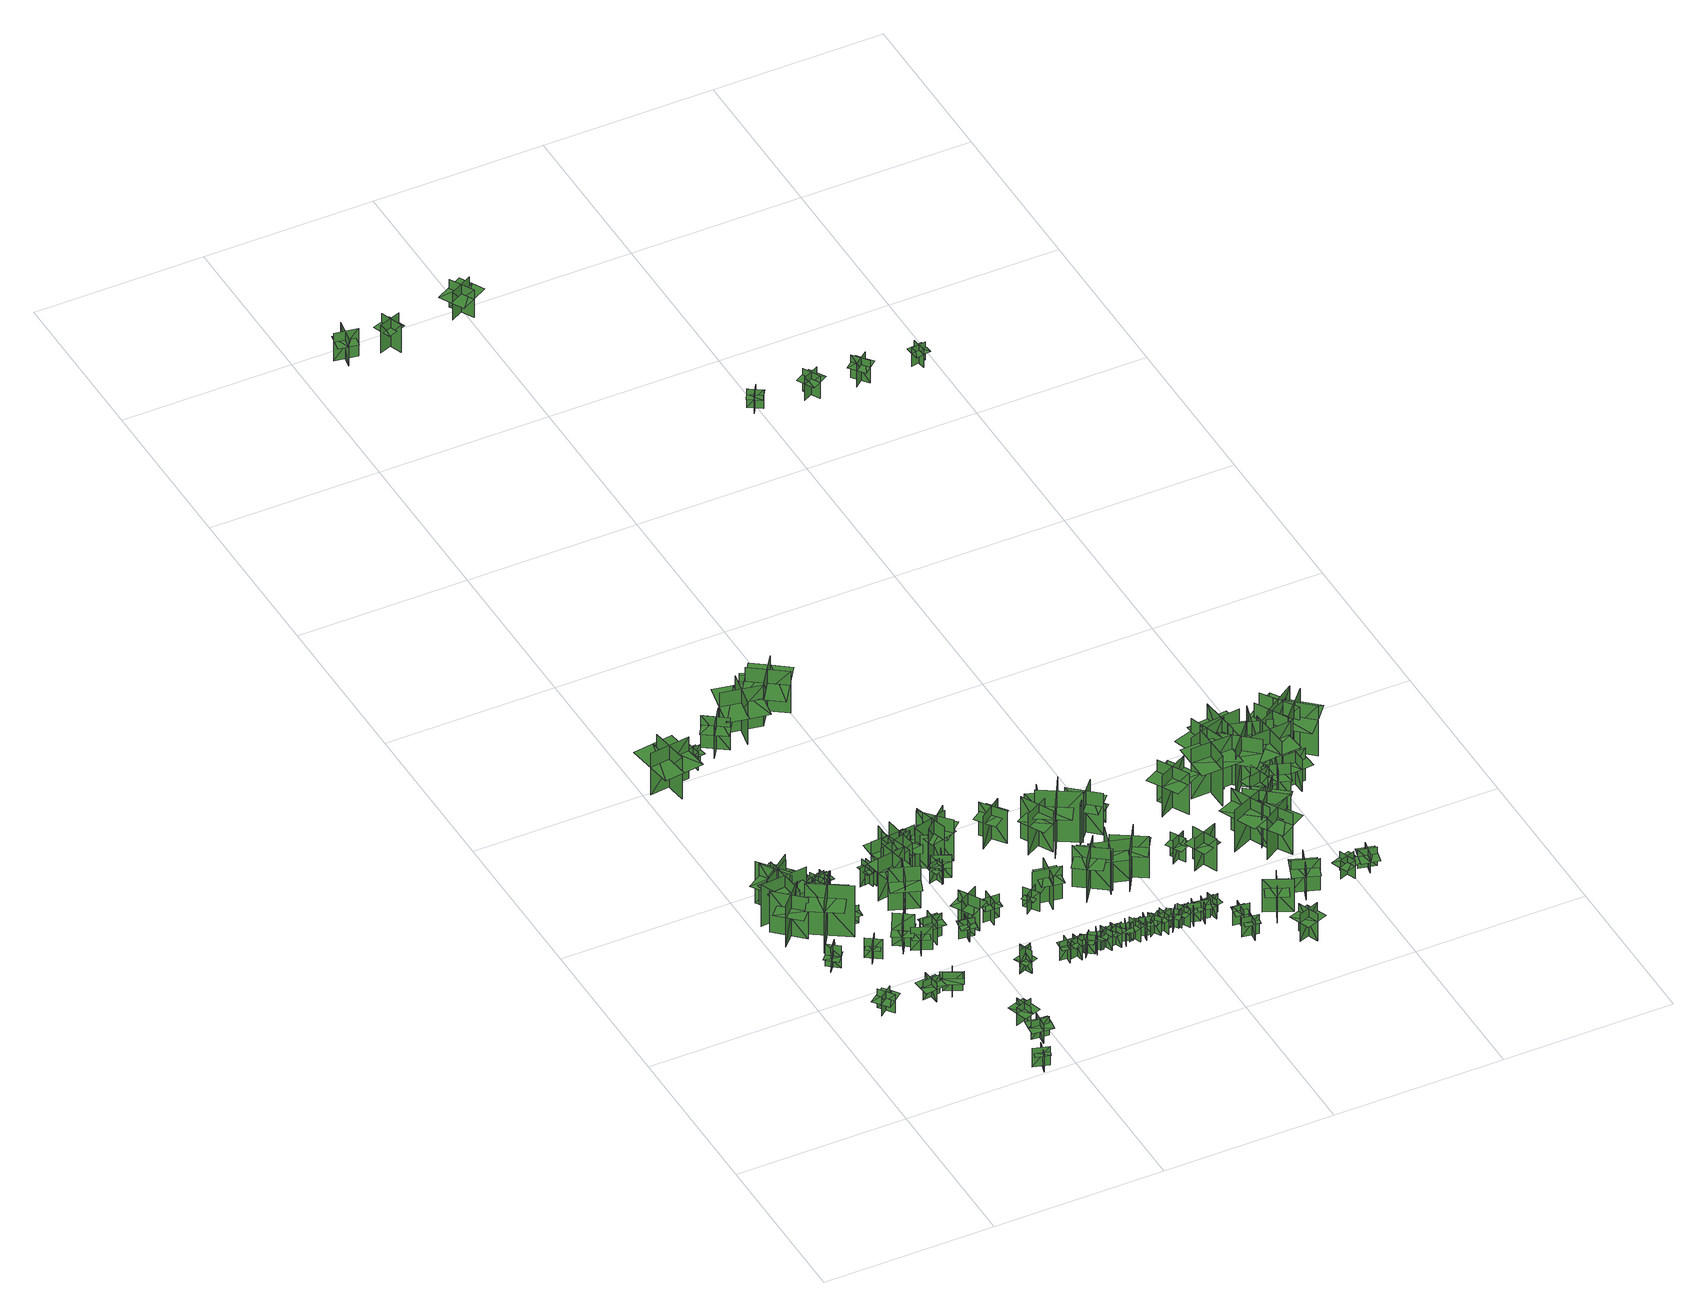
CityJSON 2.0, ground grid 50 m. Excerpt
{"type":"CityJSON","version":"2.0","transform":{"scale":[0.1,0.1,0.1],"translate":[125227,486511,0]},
"CityObjects":{
"tree1":{"type":"SolitaryVegetationObject","geometry":[{"type":"MultiSurface","lod":"1","boundaries":[[[0,1,2]],[[0,2,3]],[[4,5,6]],[[4,6,7]],[[8,9,10]],[[8,10,11]],[[8,11,12]],[[8,12,13]]]}]},
"tree2":{"type":"SolitaryVegetationObject","geometry":[{"type":"MultiSurface","lod":"1","boundaries":[[[14,15,16]],[[14,16,17]],[[18,19,20]],[[18,20,21]],[[22,23,19]],[[22,19,18]],[[24,25,15]],[[24,15,14]],[[14,15,26]],[[14,26,27]],[[14,28,29]],[[14,29,15]]]}]},
"tree3":{"type":"SolitaryVegetationObject","geometry":[{"type":"MultiSurface","lod":"1","boundaries":[[[30,31,32]],[[30,32,33]],[[34,35,36]],[[34,36,37]],[[38,39,40]],[[38,40,41]],[[38,41,42]],[[38,42,43]]]}]},
"tree4":{"type":"SolitaryVegetationObject","geometry":[{"type":"MultiSurface","lod":"1","boundaries":[[[44,45,46]],[[44,46,47]],[[48,49,50]],[[48,50,51]],[[52,53,54]],[[52,54,55]],[[52,55,56]],[[52,56,57]]]}]},
"tree5":{"type":"SolitaryVegetationObject","geometry":[{"type":"MultiSurface","lod":"1","boundaries":[[[58,59,60]],[[58,60,61]],[[62,63,64]],[[62,64,65]],[[66,67,68]],[[66,68,69]],[[66,69,70]],[[66,70,71]]]}]},
"tree6":{"type":"SolitaryVegetationObject","geometry":[{"type":"MultiSurface","lod":"1","boundaries":[[[72,73,74]],[[72,74,75]],[[76,77,78]],[[76,78,79]],[[80,81,82]],[[80,82,83]],[[80,84,85]],[[80,85,81]]]}]},
"tree7":{"type":"SolitaryVegetationObject","geometry":[{"type":"MultiSurface","lod":"1","boundaries":[[[86,87,88]],[[86,88,89]],[[90,91,92]],[[90,92,93]],[[94,95,96]],[[94,96,97]],[[94,98,99]],[[94,99,95]]]}]},
"tree8":{"type":"SolitaryVegetationObject","geometry":[{"type":"MultiSurface","lod":"1","boundaries":[[[100,101,102]],[[100,102,103]],[[104,105,106]],[[104,106,107]],[[108,109,110]],[[108,110,111]],[[108,111,112]],[[108,112,113]]]}]},
"tree9":{"type":"SolitaryVegetationObject","geometry":[{"type":"MultiSurface","lod":"1","boundaries":[[[114,115,116]],[[114,116,117]],[[118,119,120]],[[118,120,121]],[[122,123,124]],[[122,124,125]],[[122,125,126]],[[122,126,127]]]}]},
"tree10":{"type":"SolitaryVegetationObject","geometry":[{"type":"MultiSurface","lod":"1","boundaries":[[[128,129,130]],[[128,130,131]],[[132,133,134]],[[132,134,135]],[[136,137,138]],[[136,138,139]],[[136,140,141]],[[136,141,137]]]}]},
"tree11":{"type":"SolitaryVegetationObject","geometry":[{"type":"MultiSurface","lod":"1","boundaries":[[[142,143,144]],[[142,144,145]],[[146,147,148]],[[146,148,149]],[[150,151,152]],[[150,152,153]],[[150,154,155]],[[150,155,151]]]}]},
"tree12":{"type":"SolitaryVegetationObject","geometry":[{"type":"MultiSurface","lod":"1","boundaries":[[[156,157,158]],[[156,158,159]],[[160,161,162]],[[160,162,163]],[[164,165,166]],[[164,166,167]],[[164,167,168]],[[164,168,169]]]}]},
"tree13":{"type":"SolitaryVegetationObject","geometry":[{"type":"MultiSurface","lod":"1","boundaries":[[[170,171,172]],[[170,172,173]],[[174,175,176]],[[174,176,177]],[[178,179,180]],[[178,180,181]],[[178,181,182]],[[178,182,183]]]}]},
"tree14":{"type":"SolitaryVegetationObject","geometry":[{"type":"MultiSurface","lod":"1","boundaries":[[[184,185,186]],[[184,186,187]],[[188,189,190]],[[188,190,191]],[[192,193,194]],[[192,194,195]],[[192,196,197]],[[192,197,193]]]}]},
"tree15":{"type":"SolitaryVegetationObject","geometry":[{"type":"MultiSurface","lod":"1","boundaries":[[[198,199,200]],[[198,200,201]],[[202,203,204]],[[202,204,205]],[[206,207,208]],[[206,208,209]],[[206,210,211]],[[206,211,207]]]}]},
"tree16":{"type":"SolitaryVegetationObject","geometry":[{"type":"MultiSurface","lod":"1","boundaries":[[[212,213,214]],[[212,214,215]],[[216,217,218]],[[216,218,219]],[[220,221,217]],[[220,217,216]],[[222,223,213]],[[222,213,212]],[[212,213,224]],[[212,224,225]],[[212,226,227]],[[212,227,213]]]}]},
"tree17":{"type":"SolitaryVegetationObject","geometry":[{"type":"MultiSurface","lod":"1","boundaries":[[[228,229,230]],[[228,230,231]],[[232,233,234]],[[232,234,235]],[[236,237,238]],[[236,238,239]],[[236,239,240]],[[236,240,241]]]}]},
"tree18":{"type":"SolitaryVegetationObject","geometry":[{"type":"MultiSurface","lod":"1","boundaries":[[[242,243,244]],[[242,244,245]],[[246,247,248]],[[246,248,249]],[[250,251,252]],[[250,252,253]],[[250,254,255]],[[250,255,251]]]}]},
"tree19":{"type":"SolitaryVegetationObject","geometry":[{"type":"MultiSurface","lod":"1","boundaries":[[[256,257,258]],[[256,258,259]],[[260,261,262]],[[260,262,263]],[[264,265,266]],[[264,266,267]],[[264,267,268]],[[264,268,269]]]}]},
"tree20":{"type":"SolitaryVegetationObject","geometry":[{"type":"MultiSurface","lod":"1","boundaries":[[[270,271,272]],[[270,272,273]],[[274,275,276]],[[274,276,277]],[[278,279,280]],[[278,280,281]],[[278,281,282]],[[278,282,283]]]}]},
"tree21":{"type":"SolitaryVegetationObject","geometry":[{"type":"MultiSurface","lod":"1","boundaries":[[[284,285,286]],[[284,286,287]],[[288,289,290]],[[288,290,291]],[[292,293,294]],[[292,294,295]],[[292,295,296]],[[292,296,297]]]}]},
"tree22":{"type":"SolitaryVegetationObject","geometry":[{"type":"MultiSurface","lod":"1","boundaries":[[[298,299,300]],[[298,300,301]],[[302,303,304]],[[302,304,305]],[[306,307,308]],[[306,308,309]],[[306,309,310]],[[306,310,311]]]}]},
"tree23":{"type":"SolitaryVegetationObject","geometry":[{"type":"MultiSurface","lod":"1","boundaries":[[[312,313,314]],[[312,314,315]],[[316,317,318]],[[316,318,319]],[[320,321,322]],[[320,322,323]],[[320,324,325]],[[320,325,321]]]}]},
"tree24":{"type":"SolitaryVegetationObject","geometry":[{"type":"MultiSurface","lod":"1","boundaries":[[[326,327,328]],[[326,328,329]],[[330,331,332]],[[330,332,333]],[[334,335,336]],[[334,336,337]],[[334,338,339]],[[334,339,335]]]}]},
"tree25":{"type":"SolitaryVegetationObject","geometry":[{"type":"MultiSurface","lod":"1","boundaries":[[[340,341,342]],[[340,342,343]],[[344,345,346]],[[344,346,347]],[[348,349,350]],[[348,350,351]],[[348,352,353]],[[348,353,349]]]}]},
"tree26":{"type":"SolitaryVegetationObject","geometry":[{"type":"MultiSurface","lod":"1","boundaries":[[[354,355,356]],[[354,356,357]],[[358,359,360]],[[358,360,361]],[[362,363,364]],[[362,364,365]],[[362,365,366]],[[362,366,367]]]}]},
"tree27":{"type":"SolitaryVegetationObject","geometry":[{"type":"MultiSurface","lod":"1","boundaries":[[[368,369,370]],[[368,370,371]],[[372,373,374]],[[372,374,375]],[[376,377,378]],[[376,378,379]],[[376,380,381]],[[376,381,377]]]}]},
"tree28":{"type":"SolitaryVegetationObject","geometry":[{"type":"MultiSurface","lod":"1","boundaries":[[[382,383,384]],[[382,384,385]],[[386,387,388]],[[386,388,389]],[[390,391,392]],[[390,392,393]],[[390,393,394]],[[390,394,395]]]}]},
"tree29":{"type":"SolitaryVegetationObject","geometry":[{"type":"MultiSurface","lod":"1","boundaries":[[[396,397,398]],[[396,398,399]],[[400,401,402]],[[400,402,403]],[[404,405,406]],[[404,406,407]],[[404,407,408]],[[404,408,409]]]}]},
"tree30":{"type":"SolitaryVegetationObject","geometry":[{"type":"MultiSurface","lod":"1","boundaries":[[[410,411,412]],[[410,412,413]],[[414,415,416]],[[414,416,417]],[[418,419,415]],[[418,415,414]],[[420,421,411]],[[420,411,410]],[[410,411,422]],[[410,422,423]],[[410,424,425]],[[410,425,411]]]}]},
"tree31":{"type":"SolitaryVegetationObject","geometry":[{"type":"MultiSurface","lod":"1","boundaries":[[[426,427,428]],[[426,428,429]],[[430,431,432]],[[430,432,433]],[[434,435,436]],[[434,436,437]],[[434,437,438]],[[434,438,439]]]}]},
"tree32":{"type":"SolitaryVegetationObject","geometry":[{"type":"MultiSurface","lod":"1","boundaries":[[[440,441,442]],[[440,442,443]],[[444,445,446]],[[444,446,447]],[[448,449,450]],[[448,450,451]],[[448,451,452]],[[448,452,453]]]}]},
"tree33":{"type":"SolitaryVegetationObject","geometry":[{"type":"MultiSurface","lod":"1","boundaries":[[[454,455,456]],[[454,456,457]],[[458,459,460]],[[458,460,461]],[[462,463,464]],[[462,464,465]],[[462,466,467]],[[462,467,463]]]}]},
"tree34":{"type":"SolitaryVegetationObject","geometry":[{"type":"MultiSurface","lod":"1","boundaries":[[[468,469,470]],[[468,470,471]],[[472,473,474]],[[472,474,475]],[[476,477,478]],[[476,478,479]],[[476,479,480]],[[476,480,481]]]}]},
"tree35":{"type":"SolitaryVegetationObject","geometry":[{"type":"MultiSurface","lod":"1","boundaries":[[[482,483,484]],[[482,484,485]],[[486,487,488]],[[486,488,489]],[[490,491,492]],[[490,492,493]],[[490,493,494]],[[490,494,495]]]}]},
"tree36":{"type":"SolitaryVegetationObject","geometry":[{"type":"MultiSurface","lod":"1","boundaries":[[[496,497,498]],[[496,498,499]],[[500,501,502]],[[500,502,503]],[[504,505,506]],[[504,506,507]],[[504,508,509]],[[504,509,505]]]}]},
"tree37":{"type":"SolitaryVegetationObject","geometry":[{"type":"MultiSurface","lod":"1","boundaries":[[[510,511,512]],[[510,512,513]],[[514,515,516]],[[514,516,517]],[[518,519,520]],[[518,520,521]],[[518,522,523]],[[518,523,519]]]}]},
"tree38":{"type":"SolitaryVegetationObject","geometry":[{"type":"MultiSurface","lod":"1","boundaries":[[[524,525,526]],[[524,526,527]],[[528,529,530]],[[528,530,531]],[[532,533,534]],[[532,534,535]],[[532,535,536]],[[532,536,537]]]}]},
"tree39":{"type":"SolitaryVegetationObject","geometry":[{"type":"MultiSurface","lod":"1","boundaries":[[[538,539,540]],[[538,540,541]],[[542,543,544]],[[542,544,545]],[[546,547,548]],[[546,548,549]],[[546,549,550]],[[546,550,551]]]}]},
"tree40":{"type":"SolitaryVegetationObject","geometry":[{"type":"MultiSurface","lod":"1","boundaries":[[[552,553,554]],[[552,554,555]],[[556,557,558]],[[556,558,559]],[[560,561,562]],[[560,562,563]],[[560,563,564]],[[560,564,565]]]}]},
"tree41":{"type":"SolitaryVegetationObject","geometry":[{"type":"MultiSurface","lod":"1","boundaries":[[[566,567,568]],[[566,568,569]],[[570,571,572]],[[570,572,573]],[[574,575,576]],[[574,576,577]],[[574,577,578]],[[574,578,579]]]}]},
"tree42":{"type":"SolitaryVegetationObject","geometry":[{"type":"MultiSurface","lod":"1","boundaries":[[[580,581,582]],[[580,582,583]],[[584,585,586]],[[584,586,587]],[[588,589,590]],[[588,590,591]],[[588,591,592]],[[588,592,593]]]}]},
"tree43":{"type":"SolitaryVegetationObject","geometry":[{"type":"MultiSurface","lod":"1","boundaries":[[[594,595,596]],[[594,596,597]],[[598,599,600]],[[598,600,601]],[[602,603,604]],[[602,604,605]],[[602,605,606]],[[602,606,607]]]}]},
"tree44":{"type":"SolitaryVegetationObject","geometry":[{"type":"MultiSurface","lod":"1","boundaries":[[[608,609,610]],[[608,610,611]],[[612,613,614]],[[612,614,615]],[[616,617,618]],[[616,618,619]],[[616,619,620]],[[616,620,621]]]}]},
"tree45":{"type":"SolitaryVegetationObject","geometry":[{"type":"MultiSurface","lod":"1","boundaries":[[[622,623,624]],[[622,624,625]],[[626,627,628]],[[626,628,629]],[[630,631,632]],[[630,632,633]],[[630,633,634]],[[630,634,635]]]}]},
"tree46":{"type":"SolitaryVegetationObject","geometry":[{"type":"MultiSurface","lod":"1","boundaries":[[[636,637,638]],[[636,638,639]],[[640,641,642]],[[640,642,643]],[[644,645,646]],[[644,646,647]],[[644,647,648]],[[644,648,649]]]}]},
"tree47":{"type":"SolitaryVegetationObject","geometry":[{"type":"MultiSurface","lod":"1","boundaries":[[[650,651,652]],[[650,652,653]],[[654,655,656]],[[654,656,657]],[[658,659,660]],[[658,660,661]],[[658,661,662]],[[658,662,663]]]}]},
"tree48":{"type":"SolitaryVegetationObject","geometry":[{"type":"MultiSurface","lod":"1","boundaries":[[[664,665,666]],[[664,666,667]],[[668,669,670]],[[668,670,671]],[[672,673,674]],[[672,674,675]],[[672,675,676]],[[672,676,677]]]}]},
"tree49":{"type":"SolitaryVegetationObject","geometry":[{"type":"MultiSurface","lod":"1","boundaries":[[[678,679,680]],[[678,680,681]],[[682,683,684]],[[682,684,685]],[[686,687,688]],[[686,688,689]],[[686,690,691]],[[686,691,687]]]}]},
"tree50":{"type":"SolitaryVegetationObject","geometry":[{"type":"MultiSurface","lod":"1","boundaries":[[[692,693,694]],[[692,694,695]],[[696,697,698]],[[696,698,699]],[[700,701,702]],[[700,702,703]],[[700,703,704]],[[700,704,705]]]}]},
"tree51":{"type":"SolitaryVegetationObject","geometry":[{"type":"MultiSurface","lod":"1","boundaries":[[[706,707,708]],[[706,708,709]],[[710,711,712]],[[710,712,713]],[[714,715,716]],[[714,716,717]],[[714,717,718]],[[714,718,719]]]}]},
"tree52":{"type":"SolitaryVegetationObject","geometry":[{"type":"MultiSurface","lod":"1","boundaries":[[[720,721,722]],[[720,722,723]],[[724,725,726]],[[724,726,727]],[[728,729,730]],[[728,730,731]],[[728,731,732]],[[728,732,733]]]}]},
"tree53":{"type":"SolitaryVegetationObject","geometry":[{"type":"MultiSurface","lod":"1","boundaries":[[[734,735,736]],[[734,736,737]],[[738,739,740]],[[738,740,741]],[[742,743,744]],[[742,744,745]],[[742,745,746]],[[742,746,747]]]}]},
"tree54":{"type":"SolitaryVegetationObject","geometry":[{"type":"MultiSurface","lod":"1","boundaries":[[[748,749,750]],[[748,750,751]],[[752,753,754]],[[752,754,755]],[[756,757,758]],[[756,758,759]],[[756,759,760]],[[756,760,761]]]}]},
"tree55":{"type":"SolitaryVegetationObject","geometry":[{"type":"MultiSurface","lod":"1","boundaries":[[[762,763,764]],[[762,764,765]],[[766,767,768]],[[766,768,769]],[[770,771,772]],[[770,772,773]],[[770,774,775]],[[770,775,771]]]}]},
"tree56":{"type":"SolitaryVegetationObject","geometry":[{"type":"MultiSurface","lod":"1","boundaries":[[[776,777,778]],[[776,778,779]],[[780,781,782]],[[780,782,783]],[[784,785,786]],[[784,786,787]],[[784,787,788]],[[784,788,789]]]}]},
"tree57":{"type":"SolitaryVegetationObject","geometry":[{"type":"MultiSurface","lod":"1","boundaries":[[[790,791,792]],[[790,792,793]],[[794,795,796]],[[794,796,797]],[[798,799,800]],[[798,800,801]],[[798,802,803]],[[798,803,799]]]}]},
"tree58":{"type":"SolitaryVegetationObject","geometry":[{"type":"MultiSurface","lod":"1","boundaries":[[[804,805,806]],[[804,806,807]],[[808,809,810]],[[808,810,811]],[[812,813,814]],[[812,814,815]],[[812,815,816]],[[812,816,817]]]}]},
"tree59":{"type":"SolitaryVegetationObject","geometry":[{"type":"MultiSurface","lod":"1","boundaries":[[[818,819,820]],[[818,820,821]],[[822,823,824]],[[822,824,825]],[[826,827,828]],[[826,828,829]],[[826,829,830]],[[826,830,831]]]}]},
"tree60":{"type":"SolitaryVegetationObject","geometry":[{"type":"MultiSurface","lod":"1","boundaries":[[[832,833,834]],[[832,834,835]],[[836,837,838]],[[836,838,839]],[[840,841,842]],[[840,842,843]],[[840,843,844]],[[840,844,845]]]}]},
"tree61":{"type":"SolitaryVegetationObject","geometry":[{"type":"MultiSurface","lod":"1","boundaries":[[[846,847,848]],[[846,848,849]],[[850,851,852]],[[850,852,853]],[[854,855,856]],[[854,856,857]],[[854,858,859]],[[854,859,855]]]}]},
"tree62":{"type":"SolitaryVegetationObject","geometry":[{"type":"MultiSurface","lod":"1","boundaries":[[[860,861,862]],[[860,862,863]],[[864,865,866]],[[864,866,867]],[[868,869,870]],[[868,870,871]],[[868,871,872]],[[868,872,873]]]}]},
"tree63":{"type":"SolitaryVegetationObject","geometry":[{"type":"MultiSurface","lod":"1","boundaries":[[[874,875,876]],[[874,876,877]],[[878,879,880]],[[878,880,881]],[[882,883,884]],[[882,884,885]],[[882,885,886]],[[882,886,887]]]}]},
"tree64":{"type":"SolitaryVegetationObject","geometry":[{"type":"MultiSurface","lod":"1","boundaries":[[[888,889,890]],[[888,890,891]],[[892,893,894]],[[892,894,895]],[[896,897,898]],[[896,898,899]],[[896,899,900]],[[896,900,901]]]}]},
"tree65":{"type":"SolitaryVegetationObject","geometry":[{"type":"MultiSurface","lod":"1","boundaries":[[[902,903,904]],[[902,904,905]],[[906,907,908]],[[906,908,909]],[[910,911,912]],[[910,912,913]],[[910,914,915]],[[910,915,911]]]}]},
"tree66":{"type":"SolitaryVegetationObject","geometry":[{"type":"MultiSurface","lod":"1","boundaries":[[[916,917,918]],[[916,918,919]],[[920,921,922]],[[920,922,923]],[[924,925,926]],[[924,926,927]],[[924,928,929]],[[924,929,925]]]}]},
"tree67":{"type":"SolitaryVegetationObject","geometry":[{"type":"MultiSurface","lod":"1","boundaries":[[[930,931,932]],[[930,932,933]],[[934,935,936]],[[934,936,937]],[[938,939,940]],[[938,940,941]],[[938,941,942]],[[938,942,943]]]}]},
"tree68":{"type":"SolitaryVegetationObject","geometry":[{"type":"MultiSurface","lod":"1","boundaries":[[[944,945,946]],[[944,946,947]],[[948,949,950]],[[948,950,951]],[[952,953,954]],[[952,954,955]],[[952,955,956]],[[952,956,957]]]}]},
"tree69":{"type":"SolitaryVegetationObject","geometry":[{"type":"MultiSurface","lod":"1","boundaries":[[[958,959,960]],[[958,960,961]],[[962,963,964]],[[962,964,965]],[[966,967,968]],[[966,968,969]],[[966,969,970]],[[966,970,971]]]}]},
"tree70":{"type":"SolitaryVegetationObject","geometry":[{"type":"MultiSurface","lod":"1","boundaries":[[[972,973,974]],[[972,974,975]],[[976,977,978]],[[976,978,979]],[[980,981,982]],[[980,982,983]],[[980,983,984]],[[980,984,985]]]}]},
"tree71":{"type":"SolitaryVegetationObject","geometry":[{"type":"MultiSurface","lod":"1","boundaries":[[[986,987,988]],[[986,988,989]],[[990,991,992]],[[990,992,993]],[[994,995,996]],[[994,996,997]],[[994,997,998]],[[994,998,999]]]}]},
"tree72":{"type":"SolitaryVegetationObject","geometry":[{"type":"MultiSurface","lod":"1","boundaries":[[[1000,1001,1002]],[[1000,1002,1003]],[[1004,1005,1006]],[[1004,1006,1007]],[[1008,1009,1010]],[[1008,1010,1011]],[[1008,1012,1013]],[[1008,1013,1009]]]}]},
"tree73":{"type":"SolitaryVegetationObject","geometry":[{"type":"MultiSurface","lod":"1","boundaries":[[[1014,1015,1016]],[[1014,1016,1017]],[[1018,1019,1020]],[[1018,1020,1021]],[[1022,1023,1024]],[[1022,1024,1025]],[[1022,1026,1027]],[[1022,1027,1023]]]}]},
"tree74":{"type":"SolitaryVegetationObject","geometry":[{"type":"MultiSurface","lod":"1","boundaries":[[[1028,1029,1030]],[[1028,1030,1031]],[[1032,1033,1034]],[[1032,1034,1035]],[[1036,1037,1038]],[[1036,1038,1039]],[[1036,1040,1041]],[[1036,1041,1037]]]}]},
"tree75":{"type":"SolitaryVegetationObject","geometry":[{"type":"MultiSurface","lod":"1","boundaries":[[[1042,1043,1044]],[[1042,1044,1045]],[[1046,1047,1048]],[[1046,1048,1049]],[[1050,1051,1052]],[[1050,1052,1053]],[[1050,1053,1054]],[[1050,1054,1055]]]}]},
"tree76":{"type":"SolitaryVegetationObject","geometry":[{"type":"MultiSurface","lod":"1","boundaries":[[[1056,1057,1058]],[[1056,1058,1059]],[[1060,1061,1062]],[[1060,1062,1063]],[[1064,1065,1066]],[[1064,1066,1067]],[[1064,1067,1068]],[[1064,1068,1069]]]}]},
"tree77":{"type":"SolitaryVegetationObject","geometry":[{"type":"MultiSurface","lod":"1","boundaries":[[[1070,1071,1072]],[[1070,1072,1073]],[[1074,1075,1076]],[[1074,1076,1077]],[[1078,1079,1080]],[[1078,1080,1081]],[[1078,1082,1083]],[[1078,1083,1079]]]}]},
"tree78":{"type":"SolitaryVegetationObject","geometry":[{"type":"MultiSurface","lod":"1","boundaries":[[[1084,1085,1086]],[[1084,1086,1087]],[[1088,1089,1090]],[[1088,1090,1091]],[[1092,1093,1094]],[[1092,1094,1095]],[[1092,1095,1096]],[[1092,1096,1097]]]}]},
"tree79":{"type":"SolitaryVegetationObject","geometry":[{"type":"MultiSurface","lod":"1","boundaries":[[[1098,1099,1100]],[[1098,1100,1101]],[[1102,1103,1104]],[[1102,1104,1105]],[[1106,1107,1108]],[[1106,1108,1109]],[[1106,1109,1110]],[[1106,1110,1111]]]}]},
"tree80":{"type":"SolitaryVegetationObject","geometry":[{"type":"MultiSurface","lod":"1","boundaries":[[[1112,1113,1114]],[[1112,1114,1115]],[[1116,1117,1118]],[[1116,1118,1119]],[[1120,1121,1122]],[[1120,1122,1123]],[[1120,1124,1125]],[[1120,1125,1121]]]}]},
"tree81":{"type":"SolitaryVegetationObject","geometry":[{"type":"MultiSurface","lod":"1","boundaries":[[[1126,1127,1128]],[[1126,1128,1129]],[[1130,1131,1132]],[[1130,1132,1133]],[[1134,1135,1136]],[[1134,1136,1137]],[[1134,1137,1138]],[[1134,1138,1139]]]}]},
"tree82":{"type":"SolitaryVegetationObject","geometry":[{"type":"MultiSurface","lod":"1","boundaries":[[[1140,1141,1142]],[[1140,1142,1143]],[[1144,1145,1146]],[[1144,1146,1147]],[[1148,1149,1150]],[[1148,1150,1151]],[[1148,1151,1152]],[[1148,1152,1153]]]}]},
"tree83":{"type":"SolitaryVegetationObject","geometry":[{"type":"MultiSurface","lod":"1","boundaries":[[[1154,1155,1156]],[[1154,1156,1157]],[[1158,1159,1160]],[[1158,1160,1161]],[[1162,1163,1164]],[[1162,1164,1165]],[[1162,1165,1166]],[[1162,1166,1167]]]}]},
"tree84":{"type":"SolitaryVegetationObject","geometry":[{"type":"MultiSurface","lod":"1","boundaries":[[[1168,1169,1170]],[[1168,1170,1171]],[[1172,1173,1174]],[[1172,1174,1175]],[[1176,1177,1178]],[[1176,1178,1179]],[[1176,1179,1180]],[[1176,1180,1181]]]}]},
"tree85":{"type":"SolitaryVegetationObject","geometry":[{"type":"MultiSurface","lod":"1","boundaries":[[[1182,1183,1184]],[[1182,1184,1185]],[[1186,1187,1188]],[[1186,1188,1189]],[[1190,1191,1192]],[[1190,1192,1193]],[[1190,1193,1194]],[[1190,1194,1195]]]}]},
"tree86":{"type":"SolitaryVegetationObject","geometry":[{"type":"MultiSurface","lod":"1","boundaries":[[[1196,1197,1198]],[[1196,1198,1199]],[[1200,1201,1202]],[[1200,1202,1203]],[[1204,1205,1206]],[[1204,1206,1207]],[[1204,1207,1208]],[[1204,1208,1209]]]}]},
"tree87":{"type":"SolitaryVegetationObject","geometry":[{"type":"MultiSurface","lod":"1","boundaries":[[[1210,1211,1212]],[[1210,1212,1213]],[[1214,1215,1216]],[[1214,1216,1217]],[[1218,1219,1220]],[[1218,1220,1221]],[[1218,1221,1222]],[[1218,1222,1223]]]}]},
"tree88":{"type":"SolitaryVegetationObject","geometry":[{"type":"MultiSurface","lod":"1","boundaries":[[[1224,1225,1226]],[[1224,1226,1227]],[[1228,1229,1230]],[[1228,1230,1231]],[[1232,1233,1234]],[[1232,1234,1235]],[[1232,1235,1236]],[[1232,1236,1237]]]}]},
"tree89":{"type":"SolitaryVegetationObject","geometry":[{"type":"MultiSurface","lod":"1","boundaries":[[[1238,1239,1240]],[[1238,1240,1241]],[[1242,1243,1244]],[[1242,1244,1245]],[[1246,1247,1248]],[[1246,1248,1249]],[[1246,1249,1250]],[[1246,1250,1251]]]}]},
"tree90":{"type":"SolitaryVegetationObject","geometry":[{"type":"MultiSurface","lod":"1","boundaries":[[[1252,1253,1254]],[[1252,1254,1255]],[[1256,1257,1258]],[[1256,1258,1259]],[[1260,1261,1262]],[[1260,1262,1263]],[[1260,1264,1265]],[[1260,1265,1261]]]}]},
"tree91":{"type":"SolitaryVegetationObject","geometry":[{"type":"MultiSurface","lod":"1","boundaries":[[[1266,1267,1268]],[[1266,1268,1269]],[[1270,1271,1272]],[[1270,1272,1273]],[[1274,1275,1276]],[[1274,1276,1277]],[[1274,1277,1278]],[[1274,1278,1279]]]}]},
"tree92":{"type":"SolitaryVegetationObject","geometry":[{"type":"MultiSurface","lod":"1","boundaries":[[[1280,1281,1282]],[[1280,1282,1283]],[[1284,1285,1286]],[[1284,1286,1287]],[[1288,1289,1290]],[[1288,1290,1291]],[[1288,1291,1292]],[[1288,1292,1293]]]}]},
"tree93":{"type":"SolitaryVegetationObject","geometry":[{"type":"MultiSurface","lod":"1","boundaries":[[[1294,1295,1296]],[[1294,1296,1297]],[[1298,1299,1300]],[[1298,1300,1301]],[[1302,1303,1304]],[[1302,1304,1305]],[[1302,1305,1306]],[[1302,1306,1307]]]}]},
"tree94":{"type":"SolitaryVegetationObject","geometry":[{"type":"MultiSurface","lod":"1","boundaries":[[[1308,1309,1310]],[[1308,1310,1311]],[[1312,1313,1314]],[[1312,1314,1315]],[[1316,1317,1318]],[[1316,1318,1319]],[[1316,1320,1321]],[[1316,1321,1317]]]}]},
"tree95":{"type":"SolitaryVegetationObject","geometry":[{"type":"MultiSurface","lod":"1","boundaries":[[[1322,1323,1324]],[[1322,1324,1325]],[[1326,1327,1328]],[[1326,1328,1329]],[[1330,1331,1332]],[[1330,1332,1333]],[[1330,1333,1334]],[[1330,1334,1335]]]}]},
"tree96":{"type":"SolitaryVegetationObject","geometry":[{"type":"MultiSurface","lod":"1","boundaries":[[[1336,1337,1338]],[[1336,1338,1339]],[[1340,1341,1342]],[[1340,1342,1343]],[[1344,1345,1346]],[[1344,1346,1347]],[[1344,1347,1348]],[[1344,1348,1349]]]}]},
"tree97":{"type":"SolitaryVegetationObject","geometry":[{"type":"MultiSurface","lod":"1","boundaries":[[[1350,1351,1352]],[[1350,1352,1353]],[[1354,1355,1356]],[[1354,1356,1357]],[[1358,1359,1360]],[[1358,1360,1361]],[[1358,1362,1363]],[[1358,1363,1359]]]}]},
"tree98":{"type":"SolitaryVegetationObject","geometry":[{"type":"MultiSurface","lod":"1","boundaries":[[[1364,1365,1366]],[[1364,1366,1367]],[[1368,1369,1370]],[[1368,1370,1371]],[[1372,1373,1374]],[[1372,1374,1375]],[[1372,1375,1376]],[[1372,1376,1377]]]}]},
"tree99":{"type":"SolitaryVegetationObject","geometry":[{"type":"MultiSurface","lod":"1","boundaries":[[[1378,1379,1380]],[[1378,1380,1381]],[[1382,1383,1384]],[[1382,1384,1385]],[[1386,1387,1388]],[[1386,1388,1389]],[[1386,1389,1390]],[[1386,1390,1391]]]}]},
"tree100":{"type":"SolitaryVegetationObject","geometry":[{"type":"MultiSurface","lod":"1","boundaries":[[[1392,1393,1394]],[[1392,1394,1395]],[[1396,1397,1398]],[[1396,1398,1399]],[[1400,1401,1402]],[[1400,1402,1403]],[[1400,1403,1404]],[[1400,1404,1405]]]}]},
"tree101":{"type":"SolitaryVegetationObject","geometry":[{"type":"MultiSurface","lod":"1","boundaries":[[[1406,1407,1408]],[[1406,1408,1409]],[[1410,1411,1412]],[[1410,1412,1413]],[[1414,1415,1416]],[[1414,1416,1417]],[[1414,1417,1418]],[[1414,1418,1419]]]}]},
"tree102":{"type":"SolitaryVegetationObject","geometry":[{"type":"MultiSurface","lod":"1","boundaries":[[[1420,1421,1422]],[[1420,1422,1423]],[[1424,1425,1426]],[[1424,1426,1427]],[[1428,1429,1430]],[[1428,1430,1431]],[[1428,1431,1432]],[[1428,1432,1433]]]}]},
"tree103":{"type":"SolitaryVegetationObject","geometry":[{"type":"MultiSurface","lod":"1","boundaries":[[[1434,1435,1436]],[[1434,1436,1437]],[[1438,1439,1440]],[[1438,1440,1441]],[[1442,1443,1444]],[[1442,1444,1445]],[[1442,1445,1446]],[[1442,1446,1447]]]}]},
"tree104":{"type":"SolitaryVegetationObject","geometry":[{"type":"MultiSurface","lod":"1","boundaries":[[[1448,1449,1450]],[[1448,1450,1451]],[[1452,1453,1454]],[[1452,1454,1455]],[[1456,1457,1458]],[[1456,1458,1459]],[[1456,1459,1460]],[[1456,1460,1461]]]}]}
},
"vertices":[
[137,430,14],[137,430,76],[169,388,76],[169,388,14],[172,425,14],[172,425,76],[131,393,76],[131,393,14],[179,430,55],[162,451,55],[111,412,55],[128,391,55],[144,369,55],[195,409,55],
[120,602,65],[87,629,65],[73,612,65],[106,585,65],[91,599,65],[118,632,65],[116,633,103],[89,601,103],[89,601,26],[116,633,26],[121,604,26],[88,631,26],[87,629,103],[120,602,103],[133,619,65],[101,646,65],
[31,744,29],[103,820,29],[103,820,168],[31,744,168],[98,746,29],[98,746,168],[22,818,168],[22,818,29],[98,746,124],[128,778,124],[67,835,124],[37,804,124],[7,772,124],[69,715,124],
[155,868,23],[16,855,23],[16,855,163],[155,868,163],[82,928,23],[82,928,163],[95,789,163],[95,789,23],[143,867,126],[136,914,126],[28,899,126],[34,853,126],[41,806,126],[149,821,126],
[107,857,21],[54,941,21],[54,941,160],[107,857,160],[122,921,21],[38,868,21],[38,868,160],[122,921,160],[122,921,121],[95,963,121],[11,910,121],[38,868,121],[65,826,121],[149,879,121],
[134,947,15],[50,882,15],[50,882,156],[134,947,156],[51,957,15],[116,873,15],[116,873,156],[51,957,156],[127,941,119],[50,882,119],[76,849,119],[153,908,119],[102,975,119],[25,915,119],
[113,683,23],[183,792,23],[183,792,195],[113,683,195],[213,705,23],[103,775,23],[103,775,195],[213,705,195],[119,692,151],[183,792,151],[139,820,151],[75,720,151],[162,664,151],[226,764,151],
[196,618,23],[237,590,23],[237,590,89],[196,618,89],[203,584,23],[230,625,23],[230,625,89],[203,584,89],[206,588,64],[223,577,64],[242,606,64],[225,617,64],[208,628,64],[189,600,64],
[288,382,11],[288,382,73],[282,435,73],[282,435,11],[260,405,11],[260,405,73],[312,411,73],[312,411,11],[252,404,53],[255,378,53],[319,385,53],[316,411,53],[313,438,53],[250,431,53],
[148,942,16],[121,890,16],[121,890,94],[148,942,94],[104,928,16],[156,900,16],[156,900,94],[104,928,94],[146,938,74],[121,890,74],[142,879,74],[167,927,74],[125,948,74],[100,900,74],
[390,35,5],[435,21,5],[435,21,67],[390,35,67],[408,2,5],[422,48,5],[422,48,67],[408,2,67],[394,34,51],[435,21,51],[441,39,51],[400,52,51],[389,16,51],[430,4,51],
[246,744,29],[202,748,29],[202,748,90],[246,744,90],[227,766,29],[223,722,29],[223,722,90],[227,766,90],[227,766,73],[205,768,73],[201,724,73],[223,722,73],[245,720,73],[249,764,73],
[333,381,11],[333,381,73],[357,428,73],[357,428,11],[323,415,11],[323,415,73],[369,392,73],[369,392,11],[316,419,53],[304,395,53],[361,366,53],[373,390,53],[385,414,53],[328,443,53],
[204,889,17],[187,933,17],[187,933,79],[204,889,79],[219,923,17],[175,906,17],[175,906,79],[219,923,79],[203,893,63],[187,933,63],[170,926,63],[185,886,63],[220,900,63],[204,940,63],
[234,921,20],[192,899,20],[192,899,82],[234,921,82],[198,932,20],[220,890,20],[220,890,82],[198,932,82],[231,919,66],[192,899,66],[201,883,66],[239,903,66],[222,936,66],[184,916,66],
[291,584,80],[323,634,80],[297,651,80],[265,601,80],[281,624,80],[331,592,80],[333,595,134],[283,627,134],[283,627,25],[333,595,25],[293,583,25],[325,633,25],[323,634,134],[291,584,134],[316,568,80],[348,618,80],
[460,106,7],[460,106,69],[465,159,69],[465,159,7],[438,134,7],[438,134,69],[489,130,69],[489,130,7],[430,135,49],[427,108,49],[491,102,49],[494,129,49],[496,156,49],[432,161,49],
[205,910,16],[251,916,16],[251,916,79],[205,910,79],[235,887,16],[228,934,16],[228,934,79],[235,887,79],[209,910,63],[251,916,63],[249,935,63],[206,929,63],[211,892,63],[254,898,63],
[318,589,23],[371,566,23],[371,566,100],[318,589,100],[332,555,23],[332,555,100],[355,608,100],[355,608,23],[332,555,76],[354,545,76],[373,587,76],[351,597,76],[328,607,76],[310,565,76],
[481,219,7],[481,219,69],[431,203,69],[431,203,7],[464,187,7],[464,187,69],[449,237,69],[449,237,7],[467,180,49],[492,188,49],[473,249,49],[447,241,49],[422,233,49],[441,172,49],
[17,1486,8],[17,1486,148],[136,1501,148],[136,1501,8],[67,1549,8],[67,1549,148],[83,1434,148],[83,1434,8],[65,1567,103],[5,1559,103],[24,1416,103],[84,1424,103],[144,1432,103],[125,1575,103],
[389,631,23],[389,576,23],[389,576,100],[389,631,100],[363,605,23],[418,606,23],[418,606,100],[363,605,100],[363,605,79],[363,577,79],[418,578,79],[418,606,79],[418,633,79],[362,633,79],
[361,702,25],[391,782,25],[391,782,167],[361,702,167],[420,730,25],[340,760,25],[340,760,167],[420,730,167],[420,730,120],[340,760,120],[324,716,120],[404,686,120],[437,774,120],[356,803,120],
[349,926,11],[358,880,11],[358,880,74],[349,926,74],[328,895,11],[374,904,11],[374,904,74],[328,895,74],[349,922,58],[358,880,58],[376,884,58],[368,926,58],[331,918,58],[340,876,58],
[376,867,18],[392,784,18],[392,784,160],[376,867,160],[339,813,18],[423,829,18],[423,829,160],[339,813,160],[339,813,114],[423,829,114],[415,875,114],[331,859,114],[348,767,114],[432,783,114],
[166,1561,10],[172,1517,10],[172,1517,71],[166,1561,71],[148,1538,10],[192,1543,10],[192,1543,71],[148,1538,71],[148,1538,54],[151,1516,54],[195,1521,54],[192,1543,54],[189,1565,54],[145,1559,54],
[389,901,13],[342,894,13],[342,894,75],[389,901,75],[358,923,13],[366,876,13],[366,876,75],[358,923,75],[385,900,59],[342,894,59],[345,875,59],[388,882,59],[382,919,59],[339,912,59],
[473,552,20],[479,596,20],[479,596,81],[473,552,81],[497,569,20],[453,576,20],[453,576,81],[497,569,81],[497,569,64],[500,591,64],[456,597,64],[453,576,64],[450,554,64],[494,547,64],
[402,879,16],[367,909,16],[367,909,78],[402,879,78],[400,908,16],[400,908,78],[369,873,78],[369,873,16],[400,908,58],[385,921,58],[361,893,58],[375,880,58],[390,868,58],[414,896,58],
[562,372,48],[547,412,48],[526,404,48],[542,365,48],[535,384,48],[575,399,48],[574,402,87],[534,386,87],[534,386,9],[574,402,9],[564,373,9],[548,413,9],[547,412,87],[562,372,87],[582,380,48],[567,420,48],
[401,914,17],[430,814,17],[430,814,156],[401,914,156],[369,856,17],[369,856,156],[469,885,156],[469,885,17],[369,856,112],[381,814,112],[461,837,112],[449,879,112],[437,921,112],[357,897,112],
[404,940,15],[406,835,15],[406,835,155],[404,940,155],[358,891,15],[358,891,155],[462,894,155],[462,894,15],[358,891,111],[359,847,111],[442,849,111],[441,893,111],[440,937,111],[357,934,111],
[515,576,23],[481,633,23],[481,633,134],[515,576,134],[527,625,23],[470,592,23],[470,592,134],[527,625,134],[527,625,98],[470,592,98],[488,560,98],[546,594,98],[509,657,98],[452,623,98],
[489,899,18],[386,886,18],[386,886,157],[489,899,157],[436,940,18],[436,940,157],[450,836,157],[450,836,18],[436,940,113],[393,934,113],[404,852,113],[447,857,113],[490,863,113],[479,946,113],
[287,1557,7],[223,1601,7],[223,1601,115],[287,1557,115],[278,1608,7],[234,1544,7],[234,1544,115],[278,1608,115],[278,1608,85],[246,1630,85],[202,1566,85],[234,1544,85],[266,1522,85],[310,1586,85],
[585,602,25],[538,602,25],[538,602,104],[585,602,104],[560,628,25],[559,580,25],[559,580,104],[560,628,104],[560,628,78],[559,580,78],[585,580,78],[586,627,78],[534,628,78],[533,581,78],
[455,857,17],[494,930,17],[494,930,127],[455,857,127],[517,876,17],[444,915,17],[444,915,127],[517,876,127],[458,863,98],[494,930,98],[465,945,98],[429,878,98],[487,848,98],[523,914,98],
[489,810,23],[536,824,23],[536,824,88],[489,810,88],[520,793,23],[506,841,23],[506,841,88],[520,793,88],[518,799,63],[538,804,63],[528,838,63],[508,832,63],[489,826,63],[499,793,63],
[516,793,23],[539,844,23],[539,844,100],[516,793,100],[551,806,23],[501,829,23],[501,829,100],[551,806,100],[551,806,78],[562,831,78],[512,854,78],[501,829,78],[489,804,78],[539,781,78],
[677,411,6],[674,370,6],[674,370,68],[677,411,68],[655,391,6],[696,388,6],[696,388,68],[655,391,68],[655,391,52],[653,372,52],[694,368,52],[696,388,52],[697,407,52],[656,411,52],
[552,851,21],[523,952,21],[523,952,161],[552,851,161],[584,910,21],[584,910,161],[483,881,161],[483,881,21],[584,910,117],[572,952,117],[492,929,117],[504,887,117],[515,845,117],[596,868,117],
[707,365,7],[700,405,7],[700,405,69],[707,365,69],[724,390,7],[684,382,7],[684,382,69],[724,390,69],[724,390,53],[721,409,53],[680,402,53],[684,382,53],[688,363,53],[728,370,53],
[588,865,22],[517,943,22],[517,943,161],[588,865,161],[590,932,22],[590,932,161],[513,862,161],[513,862,22],[590,932,117],[561,965,117],[499,908,117],[529,876,117],[558,844,117],[620,900,117],
[291,1623,10],[291,1623,150],[409,1600,150],[409,1600,10],[359,1667,10],[359,1667,150],[337,1553,150],[337,1553,10],[362,1685,104],[303,1696,104],[276,1554,104],[336,1543,104],[395,1532,104],[421,1674,104],
[719,367,7],[744,400,7],[744,400,69],[719,367,69],[749,372,7],[716,396,7],[716,396,69],[749,372,69],[749,372,53],[761,387,53],[728,412,53],[716,396,53],[704,381,53],[737,356,53],
[696,610,23],[657,582,23],[657,582,88],[696,610,88],[662,616,23],[691,576,23],[691,576,88],[662,616,88],[665,611,64],[649,599,64],[669,571,64],[686,583,64],[702,595,64],[682,623,64],
[766,403,8],[751,365,8],[751,365,70],[766,403,70],[739,391,8],[777,376,8],[777,376,70],[739,391,70],[739,391,53],[732,373,53],[770,358,53],[777,376,53],[784,394,53],[746,410,53],
[794,363,8],[779,401,8],[779,401,70],[794,363,70],[806,391,8],[768,376,8],[768,376,70],[806,391,70],[806,391,54],[799,409,54],[761,394,54],[768,376,54],[775,357,54],[813,372,54],
[740,649,23],[727,567,23],[727,567,133],[740,649,133],[687,610,23],[769,597,23],[769,597,133],[687,610,133],[739,642,105],[727,567,105],[759,562,105],[771,636,105],[707,647,105],[695,572,105],
[822,362,8],[808,400,8],[808,400,70],[822,362,70],[834,389,8],[796,375,8],[796,375,70],[834,389,70],[834,389,53],[827,407,53],[789,393,53],[796,375,53],[803,356,53],[841,371,53],
[397,1684,12],[397,1684,152],[495,1615,152],[495,1615,12],[477,1696,12],[477,1696,152],[410,1602,152],[410,1602,12],[487,1711,106],[438,1746,106],[355,1628,106],[404,1593,106],[453,1558,106],[536,1676,106],
[411,1744,14],[411,1744,76],[459,1720,76],[459,1720,14],[446,1754,14],[446,1754,76],[422,1708,76],[422,1708,14],[449,1761,56],[425,1773,56],[396,1716,56],[420,1704,56],[444,1692,56],[473,1749,56],
[835,361,8],[850,399,8],[850,399,69],[835,361,69],[862,373,8],[824,388,8],[824,388,69],[862,373,69],[862,373,53],[869,391,53],[831,406,53],[824,388,53],[817,369,53],[855,354,53],
[890,387,7],[851,373,7],[851,373,69],[890,387,69],[863,399,7],[877,361,7],[877,361,69],[863,399,69],[863,399,53],[844,393,53],[858,354,53],[877,361,53],[895,368,53],[881,406,53],
[683,881,16],[750,930,16],[750,930,126],[683,881,126],[748,871,16],[699,938,16],[699,938,126],[748,871,126],[689,885,97],[750,930,97],[731,956,97],[670,912,97],[708,859,97],[769,903,97],
[894,358,7],[903,398,7],[903,398,69],[894,358,69],[919,374,7],[879,384,7],[879,384,69],[919,374,69],[919,374,53],[924,393,53],[884,403,53],[879,384,53],[875,365,53],[914,355,53],
[817,551,24],[879,638,24],[879,638,164],[817,551,164],[900,565,24],[813,627,24],[813,627,164],[900,565,164],[822,558,128],[879,638,128],[845,662,128],[788,583,128],[857,534,128],[913,613,128],
[938,360,7],[915,394,7],[915,394,68],[938,360,68],[943,390,7],[910,366,7],[910,366,68],[943,390,68],[943,390,52],[932,406,52],[898,382,52],[910,366,52],[921,350,52],[955,374,52],
[772,797,22],[864,847,22],[864,847,161],[772,797,161],[836,778,22],[836,778,161],[787,870,161],[787,870,22],[836,778,117],[875,799,117],[835,872,117],[797,852,117],[758,831,117],[798,757,117],
[975,379,6],[935,373,6],[935,373,68],[975,379,68],[951,397,6],[957,356,6],[957,356,68],[951,397,68],[951,397,52],[932,394,52],[938,353,52],[957,356,52],[977,359,52],[971,400,52],
[962,582,22],[861,613,22],[861,613,163],[962,582,163],[922,656,22],[891,554,22],[891,554,163],[922,656,163],[954,584,127],[861,613,127],[848,573,127],[941,544,127],[966,624,127],[873,653,127],
[966,388,6],[999,364,6],[999,364,68],[966,388,68],[970,359,6],[995,391,6],[995,391,68],[970,359,68],[970,359,51],[986,347,51],[1011,379,51],[995,391,51],[980,403,51],[955,371,51],
[895,867,19],[830,757,19],[830,757,189],[895,867,189],[816,847,19],[816,847,189],[926,781,189],[926,781,19],[816,847,136],[788,801,136],[876,748,136],[904,794,136],[931,840,136],[843,892,136],
[1001,393,6],[1020,356,6],[1020,356,67],[1001,393,67],[992,365,6],[1029,383,6],[1029,383,67],[992,365,67],[992,365,51],[1001,347,51],[1038,365,51],[1029,383,51],[1020,401,51],[983,382,51],
[845,870,4],[873,947,4],[873,947,114],[845,870,114],[904,898,4],[826,926,4],[826,926,114],[904,898,114],[848,876,85],[873,947,85],[843,958,85],[817,887,85],[878,865,85],[904,936,85],
[920,624,22],[1010,568,22],[1010,568,162],[920,624,162],[939,542,22],[996,632,22],[996,632,162],[939,542,162],[927,619,126],[1010,568,126],[1032,603,126],[950,655,126],[905,584,126],[987,532,126],
[1057,367,6],[1018,380,6],[1018,380,68],[1057,367,68],[1043,393,6],[1031,355,6],[1031,355,68],[1043,393,68],[1043,393,51],[1025,400,51],[1012,361,51],[1031,355,51],[1049,348,51],[1062,387,51],
[98,3449,15],[166,3436,15],[166,3436,108],[98,3449,108],[123,3412,15],[123,3412,108],[136,3481,108],[136,3481,15],[123,3412,79],[152,3407,79],[162,3462,79],[133,3467,79],[105,3472,79],[95,3417,79],
[1045,376,6],[1086,368,6],[1086,368,68],[1045,376,68],[1062,351,6],[1070,391,6],[1070,391,68],[1062,351,68],[1062,351,52],[1082,348,52],[1089,388,52],[1070,391,52],[1051,395,52],[1043,355,52],
[986,784,20],[908,853,20],[908,853,159],[986,784,159],[982,851,20],[982,851,159],[913,773,159],[913,773,20],[982,851,115],[949,880,115],[894,817,115],[927,788,115],[959,760,115],[1015,822,115],
[1073,371,6],[1114,379,6],[1114,379,68],[1073,371,68],[1098,355,6],[1091,395,6],[1091,395,68],[1098,355,68],[1098,355,52],[1117,358,52],[1110,398,52],[1091,395,52],[1071,391,52],[1079,351,52],
[955,932,7],[917,903,7],[917,903,69],[955,932,69],[918,937,7],[946,899,7],[946,899,69],[918,937,69],[951,929,53],[917,903,53],[928,888,53],[963,914,53],[940,944,53],[906,918,53],
[1122,258,7],[1169,250,7],[1169,250,70],[1122,258,70],[1145,228,7],[1152,274,7],[1152,274,70],[1145,228,70],[1126,257,54],[1169,250,54],[1172,269,54],[1129,275,54],[1123,238,54],[1166,232,54],
[1139,281,7],[1145,328,7],[1145,328,70],[1139,281,70],[1169,304,7],[1122,310,7],[1122,310,70],[1169,304,70],[1140,285,54],[1145,328,54],[1126,330,54],[1121,287,54],[1159,283,54],[1164,326,54],
[986,831,20],[1020,858,20],[1020,858,81],[986,831,81],[1015,827,20],[988,862,20],[988,862,81],[1015,827,81],[1015,827,64],[1032,841,64],[1005,876,64],[988,862,64],[970,848,64],[998,813,64],
[286,3443,17],[221,3419,17],[221,3419,110],[286,3443,110],[246,3462,17],[246,3462,110],[270,3396,110],[270,3396,17],[246,3462,81],[218,3452,81],[238,3399,81],[265,3410,81],[292,3420,81],[273,3472,81],
[1098,619,28],[1122,577,28],[1122,577,107],[1098,619,107],[1089,584,28],[1130,607,28],[1130,607,107],[1089,584,107],[1089,584,81],[1130,607,81],[1117,630,81],[1076,606,81],[1101,561,81],[1143,584,81],
[1145,582,27],[1177,507,27],[1177,507,136],[1145,582,136],[1126,534,27],[1126,534,136],[1201,566,136],[1201,566,27],[1126,534,101],[1139,503,101],[1199,528,101],[1186,559,101],[1172,590,101],[1112,565,101],
[1248,169,8],[1310,192,8],[1310,192,100],[1248,169,100],[1289,150,8],[1265,212,8],[1265,212,100],[1289,150,100],[1289,150,74],[1320,162,74],[1296,224,74],[1265,212,74],[1234,201,74],[1257,139,74],
[1232,269,4],[1267,344,4],[1267,344,114],[1232,269,114],[1293,292,4],[1218,327,4],[1218,327,114],[1293,292,114],[1235,275,85],[1267,344,85],[1237,358,85],[1206,289,85],[1265,262,85],[1297,330,85],
[1174,840,23],[1222,752,23],[1222,752,161],[1174,840,161],[1155,776,23],[1243,824,23],[1243,824,161],[1155,776,161],[1155,776,123],[1179,732,123],[1267,780,123],[1243,824,123],[1219,868,123],[1131,820,123],
[1323,367,2],[1395,340,2],[1395,340,110],[1323,367,110],[1344,320,2],[1371,392,2],[1371,392,110],[1344,320,110],[1344,320,80],[1380,306,80],[1407,379,80],[1371,392,80],[1335,406,80],[1308,333,80],
[1258,563,21],[1376,617,21],[1376,617,161],[1258,563,161],[1345,532,21],[1292,649,21],[1292,649,161],[1345,532,161],[1343,537,122],[1394,560,122],[1345,668,122],[1294,644,122],[1243,621,122],[1291,513,122],
[1390,487,18],[1338,572,18],[1338,572,157],[1390,487,157],[1406,551,18],[1321,499,18],[1321,499,157],[1406,551,157],[1406,551,118],[1380,594,118],[1295,542,118],[1321,499,118],[1347,457,118],[1432,509,118],
[467,3505,18],[467,3505,111],[505,3435,111],[505,3435,18],[518,3489,18],[518,3489,111],[450,3452,111],[450,3452,18],[529,3494,81],[510,3530,81],[425,3484,81],[444,3448,81],[464,3413,81],[548,3459,81],
[1317,632,24],[1417,551,24],[1417,551,164],[1317,632,164],[1327,541,24],[1409,641,24],[1409,641,164],[1327,541,164],[1330,545,125],[1374,509,125],[1449,601,125],[1405,636,125],[1362,672,125],[1287,580,125],
[1309,858,30],[1312,736,30],[1312,736,199],[1309,858,199],[1253,799,30],[1374,802,30],[1374,802,199],[1253,799,199],[1253,799,152],[1254,738,152],[1376,742,152],[1374,802,152],[1373,863,152],[1251,860,152],
[1477,387,5],[1477,387,67],[1496,337,67],[1496,337,5],[1510,372,5],[1510,372,67],[1462,353,67],[1462,353,5],[1517,374,47],[1508,399,47],[1448,377,47],[1457,352,47],[1467,327,47],[1527,349,47],
[1324,938,5],[1362,823,5],[1362,823,174],[1324,938,174],[1287,866,5],[1403,904,5],[1403,904,174],[1287,866,174],[1287,866,127],[1306,808,127],[1422,846,127],[1403,904,127],[1384,962,127],[1268,924,127],
[1397,740,24],[1414,676,24],[1414,676,134],[1397,740,134],[1372,696,24],[1436,714,24],[1436,714,134],[1372,696,134],[1372,696,98],[1436,714,98],[1426,749,98],[1362,731,98],[1381,661,98],[1446,679,98],
[1365,762,12],[1445,854,12],[1445,854,181],[1365,762,181],[1446,767,12],[1354,847,12],[1354,847,181],[1446,767,181],[1446,767,134],[1486,813,134],[1394,893,134],[1354,847,134],[1314,801,134],[1407,721,134],
[1572,357,7],[1572,357,69],[1520,369,69],[1520,369,7],[1541,338,7],[1541,338,69],[1553,389,69],[1553,389,7],[1540,331,48],[1566,325,48],[1580,387,48],[1554,393,48],[1528,399,48],[1513,336,48],
[1401,849,6],[1388,970,6],[1388,970,176],[1401,849,176],[1452,912,6],[1331,899,6],[1331,899,176],[1452,912,176],[1452,912,128],[1445,972,128],[1324,959,128],[1331,899,128],[1337,838,128],[1458,851,128],
[1494,700,23],[1432,723,23],[1432,723,133],[1494,700,133],[1472,746,23],[1449,684,23],[1449,684,133],[1472,746,133],[1472,746,97],[1449,684,97],[1484,671,97],[1506,734,97],[1438,759,97],[1415,696,97],
[1442,799,5],[1477,916,5],[1477,916,174],[1442,799,174],[1514,837,5],[1397,872,5],[1397,872,174],[1514,837,174],[1514,837,127],[1531,895,127],[1415,931,127],[1397,872,127],[1380,814,127],[1496,779,127],
[1426,794,10],[1548,803,10],[1548,803,179],[1426,794,179],[1488,740,10],[1478,862,10],[1478,862,179],[1488,740,179],[1488,740,132],[1548,745,132],[1539,866,132],[1478,862,132],[1418,857,132],[1427,736,132],
[1492,739,19],[1558,742,19],[1558,742,129],[1492,739,129],[1530,705,19],[1527,771,19],[1527,771,129],[1530,705,129],[1530,705,93],[1527,771,93],[1490,769,93],[1494,703,93],[1566,707,93],[1563,773,93],
[1494,907,14],[1553,801,14],[1553,801,184],[1494,907,184],[1471,829,14],[1577,889,14],[1577,889,184],[1471,829,184],[1471,829,136],[1501,776,136],[1607,836,136],[1577,889,136],[1547,942,136],[1441,882,136],
[1003,2796,8],[979,2759,8],[979,2759,70],[1003,2796,70],[974,2790,8],[1011,2766,8],[1011,2766,70],[974,2790,70],[974,2790,53],[962,2771,53],[999,2747,53],[1011,2766,53],[1024,2784,53],[987,2808,53],
[1525,939,15],[1592,838,15],[1592,838,184],[1525,939,184],[1508,860,15],[1609,927,15],[1609,927,184],[1508,860,184],[1508,860,136],[1542,809,136],[1643,877,136],[1609,927,136],[1576,978,136],[1474,911,136],
[1626,902,18],[1545,812,18],[1545,812,187],[1626,902,187],[1545,898,18],[1636,817,18],[1636,817,187],[1545,898,187],[1545,898,140],[1504,853,140],[1595,772,140],[1636,817,140],[1676,863,140],[1586,944,140],
[1170,2772,8],[1121,2746,8],[1121,2746,84],[1170,2772,84],[1135,2783,8],[1161,2734,8],[1161,2734,84],[1135,2783,84],[1135,2783,63],[1110,2770,63],[1137,2721,63],[1161,2734,63],[1186,2748,63],[1159,2796,63],
[1306,2730,9],[1271,2773,9],[1271,2773,86],[1306,2730,86],[1310,2767,9],[1267,2732,9],[1267,2732,86],[1310,2767,86],[1310,2767,64],[1293,2789,64],[1250,2753,64],[1267,2732,64],[1285,2711,64],[1328,2746,64],
[1477,2747,10],[1433,2741,10],[1433,2741,71],[1477,2747,71],[1454,2765,10],[1459,2721,10],[1459,2721,71],[1454,2765,71],[1454,2765,54],[1432,2762,54],[1437,2718,54],[1459,2721,54],[1481,2724,54],[1476,2768,54]
]}
